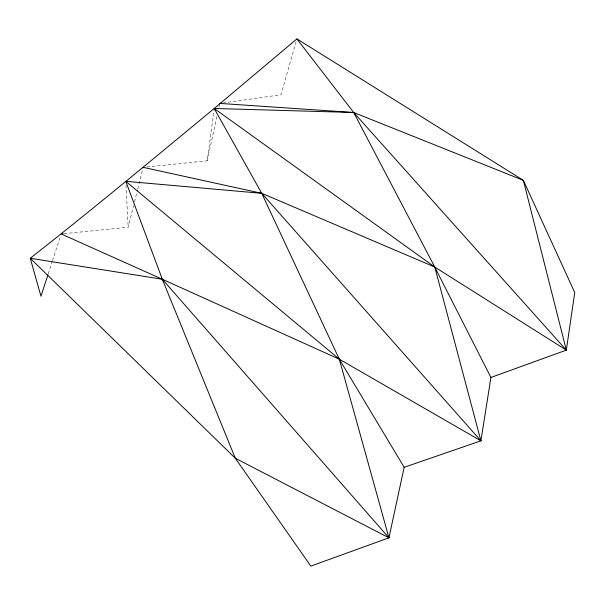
<?xml version="1.0" encoding="UTF-8"?>
<svg xmlns="http://www.w3.org/2000/svg" width="605" height="605" viewBox="0 0 605 605"><rect width="100%" height="100%" fill="white"/><g stroke="black" fill="none" stroke-linecap="round" stroke-linejoin="round"><path stroke-width="0.45" stroke-dasharray="3.02 2.27" d="M146.849 166.972L207.25 160.794L213.973 110.352M207.25 160.794L216.998 116.16M218.987 107.055L219.585 104.317M63.979 233.674L128.192 227.291L133.622 205.496M134.529 201.858L137.471 190.053M137.698 189.146L143.135 167.351M296.125 41.594L280.977 94.751L223.495 102.888M48.188 273.989L52.234 261.534M52.522 260.642L60.326 236.623M125.976 185.062L128.192 227.291"/><path stroke-width="0.91" d="M296.896 38.894L353.691 112.492L434.776 267.055L480.914 440.826L339.322 359.196L162.306 279.245L30.25 258.259L235.307 458.242L310.834 566.106L388.947 537.815L404.163 467.302L480.914 440.826L490.912 377.459L566.325 350.129L574.75 292.54L523.348 180.335L296.896 38.894L214.223 108.484C153.277 158.865 92.467 209.443 30.25 258.259L40.966 296.231L47.901 274.882M221.642 103.145L219.789 103.41L353.691 112.492L523.348 180.335L566.325 350.129L434.776 267.055L214.223 108.484L353.691 112.492L566.325 350.129M63.049 233.764L61.188 233.953L162.306 279.245L388.947 537.815L339.322 359.196L261.731 193.305L214.223 108.484M388.947 537.815L235.307 458.242L162.306 279.245L125.772 181.303L261.731 193.305L434.776 267.055L490.912 377.459M143.135 167.351L261.731 193.305L480.914 440.826M125.772 181.303L339.322 359.196L404.163 467.302"/></g></svg>
